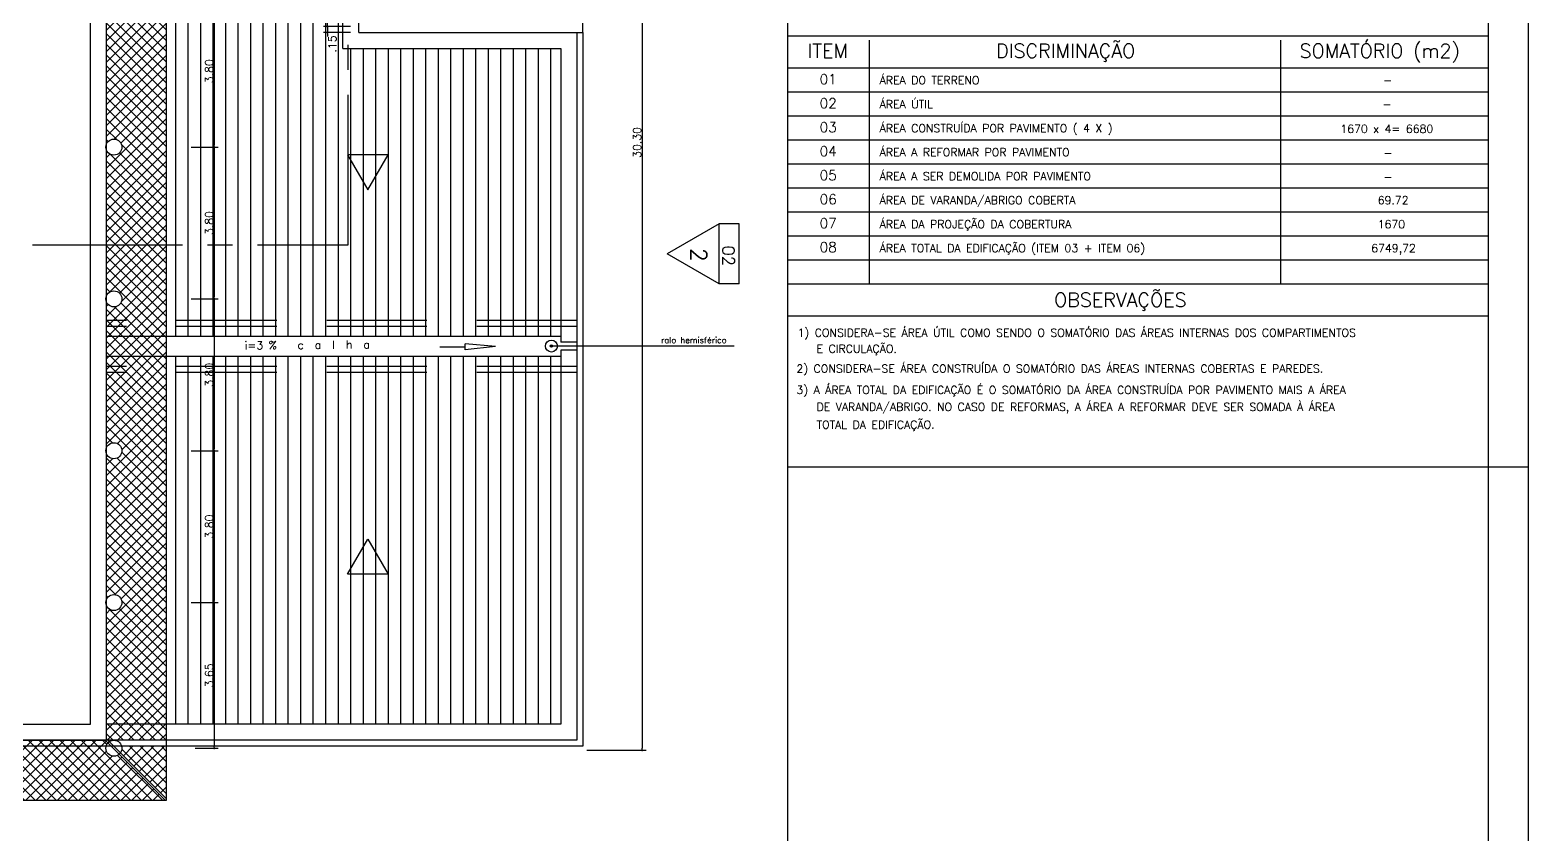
# Model space of a CAD drawing. Header units: millimetres. Extents: x 682 to 1119, y 341 to 434.
# Drawn here: x 1081.87 to 1119.31, y 374.63 to 394.74 of the extents above; entities that cross this region are included whole.
import ezdxf
from ezdxf.enums import TextEntityAlignment as Align

# ---------------------------------------------------------------- set-up
doc = ezdxf.new("R2010")
doc.units = ezdxf.units.MM
doc.linetypes.add('CENTER2', pattern=[1.125, 0.75, -0.125, 0.125, -0.125])
doc.linetypes.add('DASHED', pattern=[0.75, 0.5, -0.25])
for name, color, linetype in [('ALV', 6, 'Continuous'), ('AR-ALVENARIA_EM_VISTA-001-C', 1, 'Continuous'), ('AR-ALVENARIA_EM_VISTA-002-C', 2, 'Continuous'), ('AR-ALVENARIA_EM_VISTA-004-C', 4, 'Continuous'), ('AR-CARIMBO-002-C', 2, 'Continuous'), ('AR-COBERTURA_EM_VISTA-002-C', 2, 'Continuous'), ('AR-COTAS-001-C', 1, 'Continuous'), ('AR-INDICAÇÕES_GRÁFICAS-002-C', 2, 'Continuous'), ('AR-LINHA_DE_CORTE-007-E', 7, 'CENTER2'), ('AR-MARGEM_ESPECIFAÇÕES_002-C', 2, 'Continuous'), ('AR-MARGEM_INTERNA-005-C', 5, 'Continuous'), ('AR-PISO_EM_PLANTA-001-C', 1, 'Continuous'), ('AR-TEXTOS_ALTURA_2_0MM-002-C', 2, 'Continuous'), ('AR-TEXTOS_ALTURA_2_5MM-003C', 3, 'Continuous'), ('AR-TEXTOS_ALTURA_3_0MM-003C', 3, 'Continuous'), ('AR-TEXTOS_ALTURA_3_5MM-004C', 4, 'Continuous'), ('AR-TEXTOS_ALTURA_4_0MM-004-C', 4, 'Continuous'), ('Linha fina', 8, 'Continuous'), ('Pena_1', 1, 'Continuous'), ('PENA_2', 2, 'Continuous'), ('PENA_4', 4, 'Continuous'), ('PENA_6', 5, 'Continuous')]:
    doc.layers.add(name, color=color, linetype=linetype)
for name, color, linetype, lineweight in [('AR-UNIDADE_TEXTO-002', 2, 'Continuous', 20), ('AR-UNIDADE_TEXTO_002', 2, 'Continuous', 20), ('REG60-100', 2, 'Continuous', 20)]:
    doc.layers.add(name, color=color, linetype=linetype, lineweight=lineweight)
doc.styles.add('R140', font='SIMPLEX.SHX', dxfattribs={"height": 0.35})
doc.styles.add('R80', font='simplex.shx', dxfattribs={"height": 0.1})
doc.styles.add('REGUA60', font='simplex.shx')
doc.styles.add('REGUA80', font='simplex.shx')
doc.styles.add('ROMANS', font='romans')
doc.styles.add('T20', font='simplex.shx', dxfattribs={"height": 0.2})
doc.dimstyles.new('ISO-25_WS', dxfattribs={"dimscale": 0.282828, "dimtxt": 0.8, "dimasz": 2, "dimexe": 0.1, "dimexo": 0.625, "dimgap": 0.325, "dimtad": 1, "dimzin": 4, "dimdsep": 46, "dimtxsty": 'Standard', "dimsah": 1, "dimcen": 2.5, "dimadec": 0, "dimazin": 0, "dimtfac": 1, "dimtdec": 0, "dimtmove": 2, "dimatfit": 3, "dimfxl": 1, "dimtolj": 1, "dimtzin": 0, "dimarcsym": 0})
doc.dimstyles.new('PADRÃO', dxfattribs={"dimscale": 0.05, "dimtxt": 2, "dimasz": 1, "dimexe": 2, "dimexo": 2, "dimgap": 0.5, "dimtad": 1, "dimzin": 5, "dimdsep": 46, "dimtxsty": 'ROMANS', "dimblk1": 'DOT', "dimblk2": 'DOT', "dimsah": 1, "dimcen": 2.5, "dimdle": 0.2, "dimclrd": 1, "dimclre": 1, "dimclrt": 3, "dimadec": 0, "dimazin": 0, "dimtfac": 1, "dimtix": 1, "dimtmove": 2, "dimatfit": 3, "dimldrblk": 'DOT', "dimfxl": 1, "dimtolj": 1, "dimtzin": 1, "dimarcsym": 0})

# ---------------------------------------------------------------- blocks, each defined once
blk = doc.blocks.new('_DOT')
at = {"color": 0, "linetype": 'ByBlock'}
blk.add_line((-0.5, 0), (-1, 0), dxfattribs=at)
at = {"color": 0, "linetype": 'ByBlock', "const_width": 0.5}
blk.add_lwpolyline([(-0.25, 0, 1), (0.25, 0, 1)], format="xyb", close=True, dxfattribs=at)
blk = doc.blocks.new('*D165')
at = {"layer": 'AR-COTAS-001-C', "color": 1, "linetype": 'ByBlock', "lineweight": -2}
for p, q in [((1095.784, 407.128), (1097.268, 407.128)), ((1097.168, 407.078), (1097.168, 376.778)), ((1095.784, 376.728), (1097.268, 376.728))]:
    blk.add_line(p, q, dxfattribs=at)
at = {"layer": 'DEFPOINTS', "color": 0, "linetype": 'ByBlock'}
for p in [(1095.684, 407.128), (1095.684, 376.728), (1097.168, 376.728)]:
    blk.add_point(p, dxfattribs=at)
at = {"layer": 'AR-COTAS-001-C', "color": 1, "linetype": 'ByBlock', "lineweight": -2, "xscale": 0.05, "yscale": 0.05, "zscale": 0.05}
for p, rotation in [((1097.168, 407.128), 90), ((1097.168, 376.728), 270)]:
    blk.add_blockref('_DOT', p, dxfattribs=dict(at, rotation=rotation))
at = {"layer": 'AR-COTAS-001-C', "color": 3, "linetype": 'ByBlock', "insert": (1097.043, 391.928), "char_height": 0.2, "attachment_point": 5, "rotation": 90, "style": 'ROMANS'}
blk.add_mtext('\\A1;30.30', dxfattribs=at)
blk = doc.blocks.new('*D97')
at = {"layer": 'AR-COTAS-001-C', "color": 1, "lineweight": -2}
for p, q in [((1085.898, 395.607), (1086.573, 395.607)), ((1086.473, 395.557), (1086.473, 391.861)), ((1085.898, 391.811), (1086.573, 391.811))]:
    blk.add_line(p, q, dxfattribs=at)
at = {"layer": 'DEFPOINTS', "color": 0}
for p in [(1085.798, 395.607), (1085.798, 391.811), (1086.473, 391.811)]:
    blk.add_point(p, dxfattribs=at)
at = {"layer": 'AR-COTAS-001-C', "color": 1, "lineweight": -2, "xscale": 0.05, "yscale": 0.05, "zscale": 0.05}
for p, rotation in [((1086.473, 395.607), 90), ((1086.473, 391.811), 270)]:
    blk.add_blockref('_DOT', p, dxfattribs=dict(at, rotation=rotation))
at = {"layer": 'AR-COTAS-001-C', "color": 3, "insert": (1086.348, 393.709), "char_height": 0.2, "attachment_point": 5, "rotation": 90, "style": 'ROMANS'}
blk.add_mtext('\\A1;3.80', dxfattribs=at)
blk = doc.blocks.new('*D98')
at = {"layer": 'AR-COTAS-001-C', "color": 1, "lineweight": -2}
for p, q in [((1085.898, 391.811), (1086.573, 391.811)), ((1086.473, 391.761), (1086.473, 388.065)), ((1085.898, 388.015), (1086.573, 388.015))]:
    blk.add_line(p, q, dxfattribs=at)
at = {"layer": 'DEFPOINTS', "color": 0}
for p in [(1085.798, 391.811), (1085.798, 388.015), (1086.473, 388.015)]:
    blk.add_point(p, dxfattribs=at)
at = {"layer": 'AR-COTAS-001-C', "color": 1, "lineweight": -2, "xscale": 0.05, "yscale": 0.05, "zscale": 0.05}
for p, rotation in [((1086.473, 391.811), 90), ((1086.473, 388.015), 270)]:
    blk.add_blockref('_DOT', p, dxfattribs=dict(at, rotation=rotation))
at = {"layer": 'AR-COTAS-001-C', "color": 3, "insert": (1086.348, 389.913), "char_height": 0.2, "attachment_point": 5, "rotation": 90, "style": 'ROMANS'}
blk.add_mtext('\\A1;3.80', dxfattribs=at)
blk = doc.blocks.new('*D99')
at = {"layer": 'AR-COTAS-001-C', "color": 1, "lineweight": -2}
for p, q in [((1085.898, 388.015), (1086.573, 388.015)), ((1086.473, 387.965), (1086.473, 384.269)), ((1085.998, 384.219), (1086.573, 384.219))]:
    blk.add_line(p, q, dxfattribs=at)
at = {"layer": 'DEFPOINTS', "color": 0}
for p in [(1085.798, 388.015), (1085.898, 384.219), (1086.473, 384.219)]:
    blk.add_point(p, dxfattribs=at)
at = {"layer": 'AR-COTAS-001-C', "color": 1, "lineweight": -2, "xscale": 0.05, "yscale": 0.05, "zscale": 0.05}
for p, rotation in [((1086.473, 388.015), 90), ((1086.473, 384.219), 270)]:
    blk.add_blockref('_DOT', p, dxfattribs=dict(at, rotation=rotation))
at = {"layer": 'AR-COTAS-001-C', "color": 3, "insert": (1086.348, 386.117), "char_height": 0.2, "attachment_point": 5, "rotation": 90, "style": 'ROMANS'}
blk.add_mtext('\\A1;3.80', dxfattribs=at)
blk = doc.blocks.new('*D100')
at = {"layer": 'AR-COTAS-001-C', "color": 1, "lineweight": -2}
for p, q in [((1085.898, 384.219), (1086.573, 384.219)), ((1086.473, 384.169), (1086.473, 380.473)), ((1085.998, 380.423), (1086.573, 380.423))]:
    blk.add_line(p, q, dxfattribs=at)
at = {"layer": 'DEFPOINTS', "color": 0}
for p in [(1085.798, 384.219), (1085.898, 380.423), (1086.473, 380.423)]:
    blk.add_point(p, dxfattribs=at)
at = {"layer": 'AR-COTAS-001-C', "color": 1, "lineweight": -2, "xscale": 0.05, "yscale": 0.05, "zscale": 0.05}
for p, rotation in [((1086.473, 384.219), 90), ((1086.473, 380.423), 270)]:
    blk.add_blockref('_DOT', p, dxfattribs=dict(at, rotation=rotation))
at = {"layer": 'AR-COTAS-001-C', "color": 3, "insert": (1086.348, 382.321), "char_height": 0.2, "attachment_point": 5, "rotation": 90, "style": 'ROMANS'}
blk.add_mtext('\\A1;3.80', dxfattribs=at)
blk = doc.blocks.new('*D101')
at = {"layer": 'AR-COTAS-001-C', "color": 1, "lineweight": -2}
for p, q in [((1085.898, 380.423), (1086.573, 380.423)), ((1086.473, 380.373), (1086.473, 376.828)), ((1085.998, 376.778), (1086.573, 376.778))]:
    blk.add_line(p, q, dxfattribs=at)
at = {"layer": 'DEFPOINTS', "color": 0}
for p in [(1085.798, 380.423), (1085.898, 376.778), (1086.473, 376.778)]:
    blk.add_point(p, dxfattribs=at)
at = {"layer": 'AR-COTAS-001-C', "color": 1, "lineweight": -2, "xscale": 0.05, "yscale": 0.05, "zscale": 0.05}
for p, rotation in [((1086.473, 380.423), 90), ((1086.473, 376.778), 270)]:
    blk.add_blockref('_DOT', p, dxfattribs=dict(at, rotation=rotation))
at = {"layer": 'AR-COTAS-001-C', "color": 3, "insert": (1086.348, 378.6), "char_height": 0.2, "attachment_point": 5, "rotation": 90, "style": 'ROMANS'}
blk.add_mtext('\\A1;3.65', dxfattribs=at)
blk = doc.blocks.new('*D111')
at = {"layer": 'AR-COTAS-001-C', "color": 1, "lineweight": -2}
for p, q in [((1089.875, 394.828), (1089.2, 394.828)), ((1089.875, 394.678), (1089.2, 394.678)), ((1089.3, 394.878), (1089.3, 394.928)), ((1089.3, 394.828), (1089.3, 394.678)), ((1089.3, 394.628), (1089.3, 394.578))]:
    blk.add_line(p, q, dxfattribs=at)
at = {"layer": 'DEFPOINTS', "color": 0}
for p in [(1089.3, 394.678), (1089.975, 394.828), (1089.975, 394.678)]:
    blk.add_point(p, dxfattribs=at)
at = {"layer": 'AR-COTAS-001-C', "color": 1, "lineweight": -2, "xscale": 0.05, "yscale": 0.05, "zscale": 0.05}
for p, rotation in [((1089.3, 394.828), 270), ((1089.3, 394.678), 90)]:
    blk.add_blockref('_DOT', p, dxfattribs=dict(at, rotation=rotation))
at = {"layer": 'AR-COTAS-001-C', "color": 3, "insert": (1089.425, 394.389), "char_height": 0.2, "attachment_point": 5, "rotation": 90, "style": 'ROMANS'}
blk.add_mtext('\\A1;.15', dxfattribs=at)
blk = doc.blocks.new('INDUNI1')
at = {"color": 0, "style": 'REGUA80', "flags": 8}
blk.add_attdef('NOME2', text='', height=1.8, dxfattribs=at).set_placement((0, -3.53), align=Align.CENTER)
at = {"layer": 'AR-UNIDADE_TEXTO_002', "style": 'REGUA60', "width": 1.2, "flags": 8}
for tag, p in [('REVPAR', (0, -9.97)), ('PISO', (0, -7.94)), ('PEDIR', (0, -12.07))]:
    blk.add_attdef(tag, text='', height=1.2, dxfattribs=at).set_placement(p, align=Align.CENTER)
at = {"layer": 'AR-UNIDADE_TEXTO_002', "style": 'REGUA60', "width": 1.2}
blk.add_attdef('AREA', text='', height=1.2, dxfattribs=at).set_placement((0, -5.8), align=Align.CENTER)
at = {"layer": 'REG60-100', "color": 0, "style": 'REGUA80', "flags": 8}
blk.add_attdef('NOME1', text='', height=1.8, dxfattribs=at).set_placement((0, -0.55), align=Align.CENTER)

msp = doc.modelspace()

# ---------------------------------------------------------------- hatches: boundary and pattern name
at = {"layer": 'AR-COBERTURA_EM_VISTA-002-C', "linetype": 'ByBlock', "ltscale": 5}
h = msp.add_hatch(dxfattribs=at)
h.set_pattern_fill('ANSI31', color=1, scale=2.5, angle=45, style=0)
h.set_pattern_definition([(90, (655.1997, 415.42914), (-0.3125, 6e-17), [])])
h.paths.add_polyline_path([(1089.823, 398.128), (1085.281, 398.128), (1085.281, 391.365), (1089.823, 391.365)], flags=17)
h.paths.add_polyline_path([(1086.198, 385.762), (1086.198, 386.472), (1086.498, 386.472), (1086.498, 385.762)], flags=9)
h.paths.add_polyline_path([(1086.198, 381.967), (1086.198, 382.676), (1086.498, 382.676), (1086.498, 381.967)], flags=24)
h.paths.add_polyline_path([(1086.198, 378.246), (1086.198, 378.955), (1086.498, 378.955), (1086.498, 378.246)], flags=24)
h.paths.add_polyline_path([(1086.198, 389.558), (1086.198, 390.268), (1086.498, 390.268), (1086.498, 389.558)], flags=24)
h.paths.add_polyline_path([(1086.573, 397.786), (1087.273, 397.786), (1087.273, 397.486), (1086.573, 397.486)], flags=24)
h.paths.add_polyline_path([(1086.198, 397.15), (1086.198, 397.86), (1086.498, 397.86), (1086.498, 397.15)], flags=24)
h.paths.add_polyline_path([(1086.198, 393.354), (1086.198, 394.064), (1086.498, 394.064), (1086.498, 393.354)], flags=24)
h.paths.add_polyline_path([(1089.025, 398.023), (1089.025, 398.732), (1089.325, 398.732), (1089.325, 398.023)], flags=9)
h.paths.add_polyline_path([(1089.275, 396.434), (1089.275, 396.944), (1089.575, 396.944), (1089.575, 396.434)], flags=24)
h.paths.add_polyline_path([(1095.134, 377.378), (1095.134, 386.178), (1085.281, 386.178), (1085.281, 377.378)])
h.paths.add_polyline_path([(1095.134, 387.078), (1095.134, 387.328), (1085.281, 387.328), (1085.281, 387.078)])
h.paths.add_polyline_path([(1095.134, 387.328), (1095.134, 387.478), (1085.281, 387.478), (1085.281, 387.328)])
h.paths.add_polyline_path([(1095.134, 386.328), (1095.134, 386.578), (1085.281, 386.578), (1085.281, 386.328)])
h.paths.add_polyline_path([(1095.134, 386.178), (1095.134, 386.328), (1085.281, 386.328), (1085.281, 386.178)])
h.paths.add_polyline_path([(1095.134, 394.278), (1089.823, 394.278), (1089.823, 391.365), (1085.281, 391.365), (1085.281, 387.478), (1095.134, 387.478)])
at = {"layer": 'Linha fina', "linetype": 'ByBlock', "ltscale": 5}
h = msp.add_hatch(dxfattribs=at)
h.set_pattern_fill('ANSI37', color=256, scale=1.5, style=0)
h.set_pattern_definition([(45, (651.91309, 423.19268), (-0.13258252, 0.13258252), []), (135, (651.91309, 423.19268), (-0.13258252, -0.13258252), [])])
h.paths.add_polyline_path([(1053.781, 399.323, -0.814165), (1053.398, 399.403, -0.814165), (1053.781, 399.482), (1053.781, 403.119, -0.814165), (1053.398, 403.199, -0.814165), (1053.781, 403.278), (1053.781, 406.942), (1053.749, 406.975), (1052.281, 406.631), (1052.281, 391.365), (1053.781, 391.365), (1053.781, 391.732, -0.814165), (1053.398, 391.811, -0.814165), (1053.781, 391.89), (1053.781, 395.528, -0.814165), (1053.398, 395.607, -0.814165), (1053.781, 395.686)])
h.paths.add_polyline_path([(1052.281, 408.442), (1052.281, 406.785), (1053.439, 407.056, -0.164838), (1053.398, 407.178, -0.151314), (1053.433, 407.291)])
h.paths.add_polyline_path([(1058.852, 408.478), (1052.317, 408.478), (1053.466, 407.328, -0.64443), (1053.798, 407.178, -0.063445), (1053.791, 407.128), (1057.2, 407.128, -0.063445), (1057.194, 407.178, -1), (1057.594, 407.178, -0.063445), (1057.587, 407.128), (1058.852, 407.128)])
h.paths.add_polyline_path([(1068.713, 408.478), (1058.852, 408.478), (1058.852, 407.128), (1060.996, 407.128, -0.063445), (1060.99, 407.178, -1), (1061.39, 407.178, -0.063445), (1061.383, 407.128), (1064.792, 407.128, -0.063445), (1064.785, 407.178, -1), (1065.185, 407.178, -0.063445), (1065.179, 407.128), (1068.588, 407.128, -0.063445), (1068.581, 407.178, -0.315037), (1068.713, 407.366)])
h.paths.add_polyline_path([(1085.246, 408.478), (1068.713, 408.478), (1068.713, 407.366, -0.52087), (1068.981, 407.178, -0.063445), (1068.975, 407.128), (1072.384, 407.128, -0.063445), (1072.377, 407.178, -1), (1072.777, 407.178, -0.063445), (1072.771, 407.128), (1076.18, 407.128, -0.063445), (1076.173, 407.178, -1), (1076.573, 407.178, -0.063445), (1076.567, 407.128), (1079.975, 407.128, -0.063445), (1079.969, 407.178, -1), (1080.369, 407.178, -0.063445), (1080.363, 407.128), (1083.771, 407.128, -0.063445), (1083.765, 407.178, -0.64443), (1084.097, 407.328)])
h.paths.add_polyline_path([(1085.281, 406.978), (1083.817, 406.978), (1083.781, 406.942), (1083.781, 403.278, -0.814165), (1084.165, 403.199, -0.814165), (1083.781, 403.119), (1083.781, 402.928), (1090.084, 402.928), (1090.084, 404.428), (1085.281, 404.428)])
h.paths.add_polyline_path([(1089.823, 399.628), (1083.781, 399.628), (1083.781, 399.482, -0.814165), (1084.165, 399.403, -0.814165), (1083.781, 399.323), (1083.781, 395.686, -0.814165), (1084.165, 395.607, -0.814165), (1083.781, 395.528), (1083.781, 391.89, -0.814165), (1084.165, 391.811, -0.814165), (1083.781, 391.732), (1083.781, 391.365), (1085.281, 391.365), (1085.281, 398.128), (1089.823, 398.128)])
h.paths.add_polyline_path([(1085.281, 391.365), (1083.781, 391.365), (1083.781, 388.095, -0.814165), (1084.165, 388.015, -0.814165), (1083.781, 387.936), (1083.781, 384.299, -0.814165), (1084.165, 384.219, -0.814165), (1083.781, 384.14), (1083.781, 380.503, -0.814165), (1084.165, 380.423, -0.814165), (1083.781, 380.344), (1083.781, 377.013), (1083.817, 376.978), (1085.281, 376.978)])
h.paths.add_polyline_path([(1085.281, 376.828), (1084.159, 376.828, -0.063445), (1084.165, 376.778, -0.151314), (1084.13, 376.664), (1085.281, 375.513)])
h.paths.add_polyline_path([(1084.097, 376.627, -0.64443), (1083.765, 376.778, -0.063445), (1083.771, 376.828), (1080.363, 376.828, -0.063445), (1080.369, 376.778, -1), (1079.969, 376.778, -0.063445), (1079.975, 376.828), (1076.567, 376.828, -0.063445), (1076.573, 376.778, -1), (1076.173, 376.778, -0.063445), (1076.18, 376.828), (1072.771, 376.828, -0.063445), (1072.777, 376.778, -1), (1072.377, 376.778, -0.063445), (1072.384, 376.828), (1068.975, 376.828, -0.063445), (1068.981, 376.778, -0.52087), (1068.713, 376.59), (1068.713, 375.478), (1085.246, 375.478)])
h.paths.add_polyline_path([(1068.713, 376.59, -0.315037), (1068.581, 376.778, -0.063445), (1068.588, 376.828), (1065.179, 376.828, -0.063445), (1065.185, 376.778, -1), (1064.785, 376.778, -0.063445), (1064.792, 376.828), (1061.383, 376.828, -0.063445), (1061.39, 376.778, -1), (1060.99, 376.778, -0.063445), (1060.996, 376.828), (1058.852, 376.828), (1058.852, 375.478), (1068.713, 375.478)])
h.paths.add_polyline_path([(1058.852, 376.828), (1057.587, 376.828, -0.063445), (1057.594, 376.778, -1), (1057.194, 376.778, -0.063445), (1057.2, 376.828), (1053.791, 376.828, -0.063445), (1053.798, 376.778, -0.64443), (1053.466, 376.627), (1052.317, 375.478), (1058.852, 375.478)])
h.paths.add_polyline_path([(1053.433, 376.664, -0.151314), (1053.398, 376.778, -0.063445), (1053.404, 376.828), (1052.281, 376.828), (1052.281, 375.513)])
h.paths.add_polyline_path([(1053.781, 380.344, -0.814165), (1053.398, 380.423, -0.814165), (1053.781, 380.503), (1053.781, 384.14, -0.814165), (1053.398, 384.219, -0.814165), (1053.781, 384.299), (1053.781, 387.936, -0.814165), (1053.398, 388.015, -0.814165), (1053.781, 388.095), (1053.781, 391.365), (1052.281, 391.365), (1052.281, 376.978), (1053.746, 376.978), (1053.781, 377.013)])
h.paths.add_polyline_path([(1057.587, 376.828), (1058.852, 376.828), (1058.852, 376.978), (1053.817, 376.978), (1053.748, 376.909, -0.116919), (1053.791, 376.828), (1057.2, 376.828, -0.773989)])
h.paths.add_polyline_path([(1061.383, 376.828), (1064.792, 376.828, -0.773989), (1065.179, 376.828), (1068.588, 376.828, -0.246661), (1068.713, 376.965), (1068.713, 376.978), (1058.852, 376.978), (1058.852, 376.828), (1060.996, 376.828, -0.773989)])
h.paths.add_polyline_path([(1072.771, 376.828), (1076.18, 376.828, -0.773989), (1076.567, 376.828), (1079.975, 376.828, -0.773989), (1080.363, 376.828), (1083.771, 376.828, -0.116919), (1083.814, 376.909), (1083.746, 376.978), (1068.713, 376.978), (1068.713, 376.965, -0.442792), (1068.975, 376.828), (1072.384, 376.828, -0.773989)])
at = {"layer": 'Pena_1'}
msp.add_hatch(color=256, dxfattribs=at).paths.add_polyline_path([(1094.871, 386.835, 1), (1094.928, 386.835, 1)])

# ---------------------------------------------------------------- linework, layer by layer
at = {"layer": 'ALV'}
for p, q in [((1090.084, 394.678), (1090.084, 400.253)), ((1095.684, 394.678), (1095.684, 396.828)), ((1090.084, 394.678), (1095.684, 394.678))]:
    msp.add_line(p, q, dxfattribs=at)
at = {"layer": 'AR-ALVENARIA_EM_VISTA-001-C', "linetype": 'DASHED', "ltscale": 5}
for p, q in [((1095.534, 387.478), (1083.781, 387.478)), ((1095.534, 387.328), (1083.781, 387.328)), ((1095.534, 386.328), (1083.781, 386.328)), ((1095.534, 386.178), (1083.781, 386.178))]:
    msp.add_line(p, q, dxfattribs=at)
at = {"layer": 'AR-ALVENARIA_EM_VISTA-001-C', "linetype": 'Continuous'}
for p, q in [((1085.281, 376.828), (1052.281, 376.828)), ((1085.246, 375.478), (1083.746, 376.978)), ((1085.281, 375.513), (1083.781, 377.013))]:
    msp.add_line(p, q, dxfattribs=at)
msp.add_lwpolyline([(1090.104, 404.428), (1085.281, 404.428), (1085.281, 408.478), (1052.281, 408.478), (1052.281, 375.478), (1085.281, 375.478), (1085.281, 398.128), (1090.104, 398.128)], dxfattribs=at)
at = {"layer": 'AR-ALVENARIA_EM_VISTA-002-C'}
for p, q in [((1089.684, 394.278), (1089.684, 399.628)), ((1089.684, 394.278), (1095.134, 394.278)), ((1095.134, 394.278), (1095.134, 386.935)), ((1095.134, 387.078), (1083.781, 387.078)), ((1095.534, 386.935), (1095.134, 386.935)), ((1095.134, 386.578), (1083.781, 386.578)), ((1095.134, 386.735), (1095.134, 377.378)), ((1095.534, 386.735), (1095.134, 386.735)), ((1095.134, 377.378), (1083.781, 377.378))]:
    msp.add_line(p, q, dxfattribs=at)
msp.add_circle((1094.899, 386.835), 0.15, dxfattribs=at)
at = {"layer": 'AR-ALVENARIA_EM_VISTA-004-C'}
for p, q in [((1095.534, 394.678), (1095.534, 376.978)), ((1095.684, 394.678), (1095.684, 376.828)), ((1095.534, 376.978), (1043.034, 376.978)), ((1095.684, 376.828), (1085.281, 376.828))]:
    msp.add_line(p, q, dxfattribs=at)
at = {"layer": 'AR-ALVENARIA_EM_VISTA-004-C', "linetype": 'Continuous'}
msp.add_lwpolyline([(1053.781, 376.978), (1083.781, 376.978), (1083.781, 406.978), (1053.781, 406.978)], close=True, dxfattribs=at)
at = {"layer": 'AR-ALVENARIA_EM_VISTA-004-C', "linetype": 'ByBlock', "ltscale": 5}
for points in [[(1090.313, 390.745), (1090.818, 391.62), (1089.808, 391.62)], [(1090.313, 382.003), (1090.818, 381.128), (1089.808, 381.128)]]:
    msp.add_lwpolyline(points, close=True, dxfattribs=at)
at = {"layer": 'AR-CARIMBO-002-C', "ltscale": 2}
msp.add_line((1100.811, 345.29), (1100.811, 423.627), dxfattribs=at)
at = {"layer": 'AR-INDICAÇÕES_GRÁFICAS-002-C', "ltscale": 2}
for p, q in [((1099.091, 389.893), (1097.792, 389.143)), ((1099.091, 388.393), (1099.091, 389.893)), ((1099.591, 389.893), (1099.091, 389.893)), ((1099.591, 388.393), (1099.591, 389.893)), ((1099.091, 388.393), (1097.792, 389.143)), ((1099.591, 388.393), (1099.091, 388.393))]:
    msp.add_line(p, q, dxfattribs=at)
at = {"layer": 'AR-LINHA_DE_CORTE-007-E', "linetype": 'CENTER2', "ltscale": 5}
for p, q in [((1089.823, 389.365), (1089.823, 402.838)), ((1081.929, 389.365), (1089.823, 389.365))]:
    msp.add_line(p, q, dxfattribs=at)
at = {"layer": 'AR-MARGEM_ESPECIFAÇÕES_002-C', "ltscale": 2}
for p, q in [((1102.843, 394.481), (1102.843, 388.381)), ((1113.126, 394.481), (1113.126, 388.381)), ((1118.311, 393.781), (1100.811, 393.781)), ((1118.311, 393.181), (1100.811, 393.181)), ((1118.311, 392.581), (1100.811, 392.581)), ((1118.311, 391.981), (1100.811, 391.981)), ((1118.311, 391.381), (1100.811, 391.381)), ((1118.311, 390.781), (1100.811, 390.781)), ((1118.311, 390.181), (1100.811, 390.181)), ((1118.311, 389.581), (1100.811, 389.581)), ((1118.311, 388.981), (1100.811, 388.981)), ((1118.311, 388.381), (1100.811, 388.381)), ((1118.311, 387.581), (1100.811, 387.581))]:
    msp.add_line(p, q, dxfattribs=at)
at = {"layer": 'AR-MARGEM_INTERNA-005-C', "ltscale": 2}
msp.add_line((1118.311, 394.581), (1100.811, 394.581), dxfattribs=at)
at = {"layer": 'AR-PISO_EM_PLANTA-001-C', "linetype": 'Continuous'}
msp.add_lwpolyline([(1054.181, 377.378), (1083.381, 377.378), (1083.381, 406.578), (1054.181, 406.578)], close=True, dxfattribs=at)
at = {"layer": 'AR-TEXTOS_ALTURA_3_0MM-003C'}
for p, q in [((1092.115, 386.815), (1092.744, 386.819)), ((1093.502, 386.824), (1092.743, 386.895)), ((1092.744, 386.744), (1092.743, 386.895)), ((1093.502, 386.824), (1092.744, 386.744))]:
    msp.add_line(p, q, dxfattribs=at)
at = {"layer": 'Pena_1'}
msp.add_line((1099.471, 386.835), (1094.928, 386.835), dxfattribs=at)
msp.add_circle((1094.899, 386.835), 0.0285, dxfattribs=at)
at = {"layer": 'PENA_2'}
for p, q in [((1119.311, 424.627), (1119.311, 340.627)), ((1100.811, 383.818), (1119.311, 383.818))]:
    msp.add_line(p, q, dxfattribs=at)
at = {"layer": 'PENA_4', "linetype": 'Continuous', "ltscale": 0.8}
for centre in [(1083.965, 391.811), (1083.965, 388.015), (1083.965, 384.219), (1083.965, 380.423), (1083.965, 376.778)]:
    msp.add_circle(centre, 0.2, dxfattribs=at)
at = {"layer": 'PENA_6'}
msp.add_line((1118.311, 423.627), (1118.311, 341.627), dxfattribs=at)

# ---------------------------------------------------------------- block references
at = {"layer": 'AR-UNIDADE_TEXTO-002'}
ref = msp.add_blockref('INDUNI1', (1098.461, 386.956), dxfattribs=dict(at, xscale=-0.08333333333575865, yscale=0.08333333333325754, zscale=0.08333333333333334))
ref.add_attrib('NOME1', 'ralo hemisférico', dxfattribs={"color": 0, "height": 0.15, "style": 'REGUA80', "flags": 8}).set_placement((1098.461, 386.91), align=Align.CENTER)

# ---------------------------------------------------------------- texts
at = {"layer": 'AR-TEXTOS_ALTURA_2_0MM-002-C', "style": 'R80'}
for s, p in [('ÁREA DO TERRENO', (1103.105, 393.383)), ('-', (1115.693, 393.383)), ('ÁREA ÚTIL', (1103.105, 392.783)), ('-', (1115.676, 392.783)), ('ÁREA CONSTRUÍDA POR PAVIMENTO ( 4 X )', (1103.105, 392.183)), ('1670 x 4= 6680', (1114.62, 392.167)), ('ÁREA A REFORMAR POR PAVIMENTO', (1103.105, 391.583)), ('-', (1115.699, 391.569)), ('ÁREA A SER DEMOLIDA POR PAVIMENTO', (1103.105, 390.983)), ('-', (1115.699, 390.969)), ('ÁREA DE VARANDA/ABRIGO COBERTA', (1103.105, 390.383)), ('69.72', (1115.553, 390.383)), ('ÁREA DA PROJEÇÃO DA COBERTURA', (1103.105, 389.783)), ('1670', (1115.553, 389.783)), ('ÁREA TOTAL DA EDIFICAÇÃO (ITEM 03 + ITEM 06)', (1103.105, 389.183)), ('6749,72', (1115.391, 389.183)), ('1) CONSIDERA-SE ÁREA ÚTIL COMO SENDO O SOMATÓRIO DAS ÁREAS INTERNAS DOS COMPARTIMENTOS ', (1101.054, 387.069)), ('E CIRCULAÇÃO.', (1101.529, 386.668)), ('2) CONSIDERA-SE ÁREA CONSTRUÍDA O SOMATÓRIO DAS ÁREAS INTERNAS COBERTAS E PAREDES.', (1101.025, 386.171)), ('3) A ÁREA TOTAL DA EDIFICAÇÃO É O SOMATÓRIO DA ÁREA CONSTRUÍDA POR PAVIMENTO MAIS A ÁREA ', (1101.025, 385.637)), ('DE VARANDA/ABRIGO. NO CASO DE REFORMAS, A ÁREA A REFORMAR DEVE SER SOMADA À ÁREA ', (1101.529, 385.214)), ('TOTAL DA EDIFICAÇÃO.', (1101.529, 384.769))]:
    msp.add_text(s, height=0.2, dxfattribs=at).set_placement(p)
at = {"layer": 'AR-TEXTOS_ALTURA_2_5MM-003C', "style": 'R140'}
for s, p in [('01', (1101.605, 393.383)), ('02', (1101.605, 392.783)), ('03', (1101.605, 392.183)), ('04', (1101.605, 391.583)), ('05', (1101.605, 390.983)), ('06', (1101.605, 390.383)), ('07', (1101.605, 389.783)), ('08', (1101.605, 389.183))]:
    msp.add_text(s, height=0.25, dxfattribs=at).set_placement(p)
at = {"layer": 'AR-TEXTOS_ALTURA_3_0MM-003C', "style": 'T20'}
for s, height, rotation, p in [('02', 0.3, 270, (1099.175, 389.351)), ('i=3 %   c  a  l  h  a  ', 0.2, 0.4649, (1087.234, 386.75, 2))]:
    msp.add_text(s, height=height, rotation=rotation, dxfattribs=at).set_placement(p)
at = {"layer": 'AR-TEXTOS_ALTURA_3_5MM-004C', "style": 'R140'}
for s, p in [('ITEM', (1101.303, 394.04)), ('DISCRIMINAÇÃO', (1106.016, 394.04)), ('SOMATÓRIO (m2)', (1113.601, 394.04)), ('OBSERVAÇÕES', (1107.463, 387.813))]:
    msp.add_text(s, height=0.35, dxfattribs=at).set_placement(p)
at = {"layer": 'AR-TEXTOS_ALTURA_4_0MM-004-C', "ltscale": 2, "style": 'R80'}
msp.add_text('2', height=0.4, rotation=270, dxfattribs=at).set_placement((1098.386, 389.289))

# ---------------------------------------------------------------- dimensions: what is measured, and where the dimension line sits
at = {"layer": 'AR-COTAS-001-C', "linetype": 'ByBlock', "ltscale": 2}
dim = msp.add_linear_dim(base=(1097.168, 376.728), p1=(1095.684, 407.128), p2=(1095.684, 376.728), angle=90, text='30.30', dimstyle='PADRÃO', override={"dimtxt": 4}, dxfattribs=at)
dim.commit()
dim.dimension.update_dxf_attribs({"geometry": '*D165', "text_midpoint": (1097.043, 391.928)})
at = {"layer": 'AR-COTAS-001-C', "ltscale": 5}
for base, p1, p2, picture, middle in [((1086.473, 391.811), (1085.798, 395.607), (1085.798, 391.811), '*D97', (1086.348, 393.709)), ((1086.473, 388.015), (1085.798, 391.811), (1085.798, 388.015), '*D98', (1086.348, 389.913)), ((1086.473, 384.219), (1085.798, 388.015), (1085.898, 384.219), '*D99', (1086.348, 386.117)), ((1086.473, 380.423), (1085.798, 384.219), (1085.898, 380.423), '*D100', (1086.348, 382.321)), ((1086.4726, 376.7775), (1085.7979, 380.4234), (1085.8979, 376.7775), '*D101', (1086.3476, 378.6005))]:
    dim = msp.add_linear_dim(base=base, p1=p1, p2=p2, angle=270, dimstyle='ISO-25_WS', override={"dimscale": 0.05, "dimtxt": 4, "dimasz": 1, "dimexe": 2, "dimexo": 2, "dimgap": 0.5, "dimzin": 5, "dimtxsty": 'ROMANS', "dimblk1": 'DOT', "dimblk2": 'DOT', "dimdle": 0.2, "dimclrd": 1, "dimclre": 1, "dimclrt": 3, "dimtdec": 2, "dimtix": 1, "dimtzin": 1}, dxfattribs=at)
    dim.commit()
    dim.dimension.update_dxf_attribs({"geometry": picture, "text_midpoint": middle})
dim = msp.add_linear_dim(base=(1089.3, 394.678), p1=(1089.975, 394.828), p2=(1089.975, 394.678), angle=270, dimstyle='ISO-25_WS', override={"dimscale": 0.05, "dimtxt": 4, "dimasz": 1, "dimexe": 2, "dimexo": 2, "dimgap": 0.5, "dimzin": 5, "dimtxsty": 'ROMANS', "dimblk1": 'DOT', "dimblk2": 'DOT', "dimdle": 0.2, "dimclrd": 1, "dimclre": 1, "dimclrt": 3, "dimtdec": 2, "dimtix": 1, "dimtzin": 1}, dxfattribs=at)
dim.commit()
dim.dimension.update_dxf_attribs({"geometry": '*D111', "text_midpoint": (1089.425, 394.389), "dimtype": 160})

doc.saveas('drawing.dxf')
